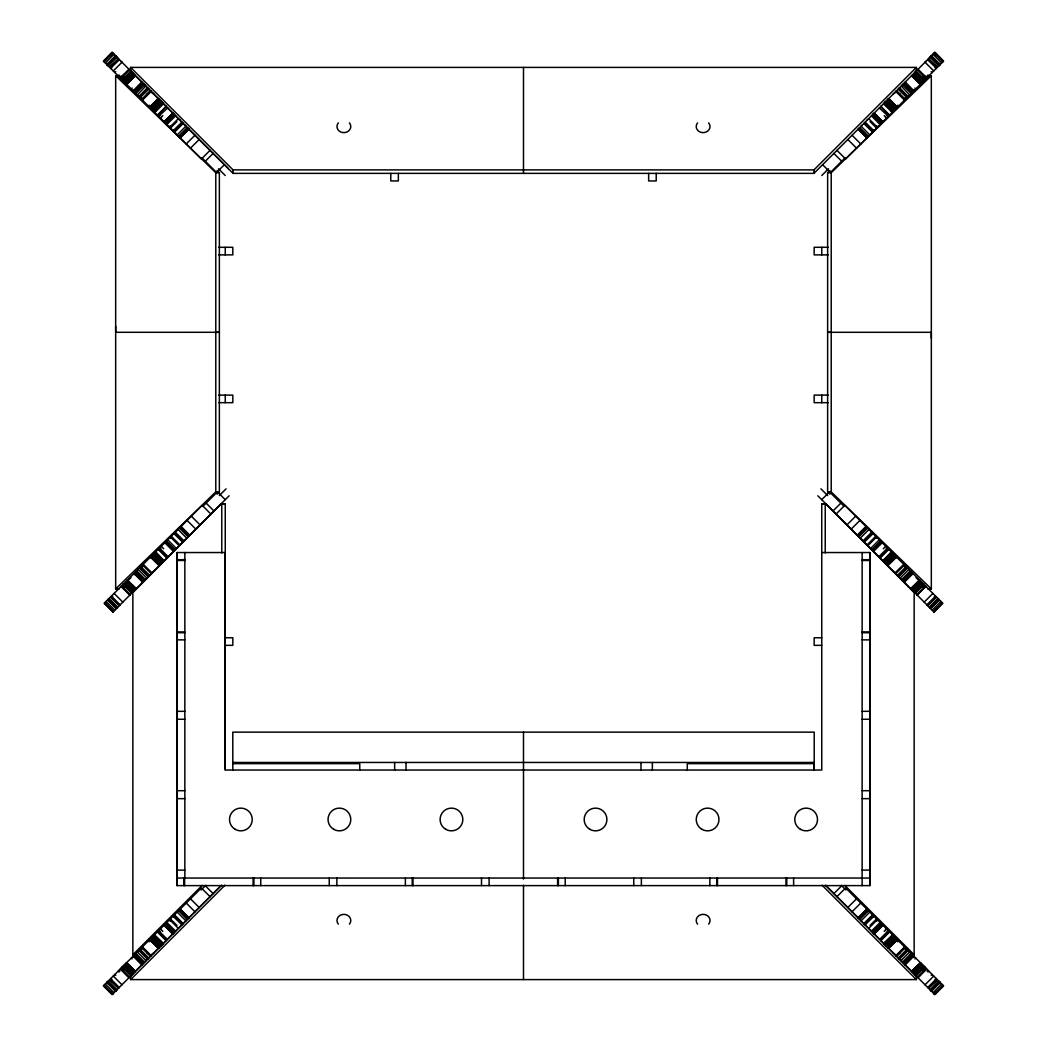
<?xml version="1.0" encoding="UTF-8"?>
<svg xmlns="http://www.w3.org/2000/svg" width="1047" height="1047" viewBox="0 0 1047 1047"><rect width="100%" height="100%" fill="white"/><g stroke="black" fill="none" stroke-linecap="round" stroke-linejoin="round"><path stroke-width="1.5" d="M119.266 75.711L115.68 75.711L115.667 332.305L219.373 332.292L219.373 172.703L217.043 170.452M916.387 70.882L916.387 67.401L130.613 67.401L130.613 70.882L233.036 173.37L813.964 173.37L934.906 52.376L943.583 61.106L845.649 159.026L836.946 150.336M115.667 326.35L115.68 588.898L215.787 491.894L215.787 332.292L215.787 172.703L115.68 75.711M217.043 494.158L219.373 491.907L219.373 332.292L215.787 332.305M221.781 552.96L221.781 504.078M225.249 769.689L225.249 504.078L222.016 504.078M233.036 173.37L233.036 169.889L130.613 67.401M523.5 879.1L523.513 762.452M523.5 67.401L523.5 173.37M641 770.029L641 762.452M652.373 770.029L652.373 762.452M829.957 170.452L827.627 172.703L827.627 332.305L827.627 491.907L829.957 494.158M831.213 332.305L827.627 332.305L931.333 332.305L931.32 588.898L831.213 491.894L831.213 332.292L831.213 172.703L931.32 75.711L931.333 338.26M911.832 954.746L914.149 954.746L914.162 592.654L826.148 504.078L821.751 504.078L821.751 770.029L225.249 770.029L225.249 552.541L177.074 552.541L177.074 885.618L869.926 885.618L869.926 552.541L821.751 552.541M221.532 885.147L130.613 976.118L130.613 979.599L916.387 979.599L916.387 976.118L825.468 885.147M160.165 100.447L151.527 109.215M885.998 563.927L894.622 555.159M886.835 946.553L895.473 937.785M142.104 99.779L150.349 91.416L151.278 91.56M904.896 947.221L896.206 955.924L904.791 947.116M133.139 90.827L141.738 82.006M904.346 582.276L913.01 573.547M905.197 964.915L913.861 956.173M124.999 82.674L133.676 73.957L132.747 73.028M912.474 590.416L921.164 581.7M913.324 973.043L922.001 964.326M915.392 593.335L924.069 584.606M916.243 975.961L924.92 967.232M228.285 168.567L112.094 52.376L103.417 61.106L201.351 159.026L210.054 150.336M103.574 61.263L112.265 52.546M103.614 61.289L112.094 52.376M103.797 61.472L112.5 52.782M104.085 61.76L112.788 53.057M110.877 55.504L113.063 53.332L116.125 56.407L107.435 65.11M105.289 62.964L113.992 54.261M106.65 64.325L107.527 63.448M106.807 64.482L115.51 55.792M107.069 64.744L115.759 56.041M107.213 64.888L115.955 56.237M107.736 65.411L116.439 56.721M107.893 65.581L116.597 56.878M108.194 65.869L116.884 57.166M109.66 67.335L118.363 58.632L117.055 57.336M110.576 68.251L119.41 59.692M110.903 68.579L111.78 67.702M113.259 70.934L121.962 62.231M114.908 72.596L115.785 71.719M118.167 75.855L119.044 74.978M119.018 76.706L119.895 75.829M120.248 77.923L122.695 75.489M120.287 77.962L128.964 69.233M120.549 78.224L129.213 69.482M120.654 78.329L129.344 69.626M120.785 78.46L123.232 76.025M120.994 78.669L123.428 76.222M121.544 79.232L123.991 76.784M122.08 79.768L130.757 71.039L129.579 69.848M122.224 79.899L124.672 77.465L122.29 79.978M122.551 80.226L124.999 77.792M122.656 80.331L125.09 77.884M122.761 80.436L125.195 77.988M123.009 80.698L131.713 71.994M123.795 81.47L132.066 72.348M124.056 81.731L126.229 79.559M124.371 82.046L133.074 73.355M124.436 82.111L126.962 79.755M124.724 82.399L133.427 73.709M124.855 82.53L127.263 80.056M125.705 83.38L134.409 74.677M126.098 83.773L134.788 75.07M126.216 83.891L128.532 81.326M126.53 84.205L135.443 75.711L126.635 84.31M126.739 84.414L129.174 81.98M131.268 88.943L132.144 88.066M132.943 90.618L134.016 89.95M133.61 91.298L142.248 82.53M134.356 92.031L143.046 83.328M134.448 92.136L135.325 91.259M134.644 92.332L135.521 91.455M134.919 92.594L143.622 83.891L144.852 85.121M135.115 92.803L135.992 91.927M135.573 93.248L136.398 92.332M135.861 93.536L144.565 84.833M137.327 95.015L145.716 85.998M138.871 96.56L147.535 87.804L139.068 96.743M139.264 96.939L148.164 88.432M140.036 97.711L148.87 89.139M140.822 98.51L141.711 97.633M141.685 99.36L150.375 90.657M142.209 99.884L150.912 91.181M142.379 100.054L143.243 99.177M142.484 100.159L151.174 91.455M148.386 106.061L149.263 105.184M149.459 107.134L150.519 106.441M158.398 98.68L149.616 107.304L158.162 98.444M149.93 107.605L158.673 98.955L150.218 107.906M150.061 107.736L158.751 99.033M150.48 108.155L159.026 99.308M150.637 108.312L159.55 99.818M150.729 108.417L159.432 99.714M151.226 108.901L152.64 108.561L151.763 109.438M151.619 109.294L152.496 108.417M152.037 109.713L160.872 101.153M152.522 110.197L161.225 101.494L161.762 102.043M152.666 110.341L161.369 101.651M152.849 110.537L161.657 101.925M153.386 111.074L162.089 102.37M153.608 111.283L162.298 102.58M154.092 111.767L162.822 103.103M154.289 111.964L162.979 103.247M154.472 112.147L155.349 111.283M154.524 112.212L155.65 111.571M154.773 112.448L163.502 103.784M157.377 115.052L166.08 106.362L165.465 105.747M157.56 115.249L158.437 114.372M157.704 115.379L166.329 106.611M158.647 116.322L167.677 107.959M160.374 118.062L162.822 115.615M160.636 118.311L161.513 117.434M164.026 121.701L173.017 113.298L164.379 122.054M164.157 121.845L172.86 113.141M164.601 122.277L173.292 113.573M164.732 122.42L173.436 113.717M165.138 122.813L173.815 114.084M165.217 122.892L173.933 114.215M165.557 123.245L174.273 114.555M165.884 123.559L174.587 114.869M165.936 123.611L174.417 114.699M166.879 124.554L175.569 115.851M169.234 126.923L170.111 126.046M169.64 127.328L178.343 118.625M170.425 128.1L176.943 121.583M173.095 130.783L181.864 122.146M173.252 130.927L173.972 129.907M173.959 131.647L182.741 123.009M174.483 132.158L183.186 123.467M177.218 134.906L185.921 126.203L184.861 125.143M178.631 136.306L187.334 127.603M178.919 136.607L187.622 127.904L188.224 128.506M179.56 137.249L180.437 136.372M179.757 137.432L180.634 136.555M180.058 137.733L188.761 129.043M180.176 137.864L188.879 129.161M186.261 143.936L194.951 135.233M190.489 148.177L199.192 139.473M205.304 161.225L213.13 153.412M224.398 164.68L216.572 172.506L201.979 157.901M133.99 573.547L134.657 574.62L133.78 573.743M156.487 552.79L155.375 552.162M159.419 549.858L158.411 549.125M173.946 533.59L174.967 534.323L174.09 533.447M202.817 506.46L217.423 491.868L225.262 499.668M127.655 584.763L128.284 584.134L125.836 581.7M219.333 495.584L226.073 488.831M112.945 611.985L229.136 495.794M813.964 173.37L813.964 169.889L916.387 67.401M858.776 128.506L859.378 127.904L868.081 136.607M862.139 125.143L861.079 126.203L869.782 134.906M864.259 123.009L873.041 131.647M866.837 120.431L868.002 119.279M872.583 114.699L881.064 123.611M881.783 122.892L873.185 114.084M879.323 107.959L888.353 116.322M881.535 105.747L880.92 106.362L889.623 115.052M883.498 103.784L892.227 112.448M884.178 103.103L892.908 111.767M884.702 102.58L893.392 111.283M885.239 102.043L885.775 101.494L894.478 110.197M887.45 99.818L896.363 108.312M887.974 99.308L896.52 108.155M897.07 107.605L888.327 98.955L896.782 107.906M888.838 98.444L897.279 107.396L888.602 98.68M895.722 91.56L900.054 94.256M898.13 89.139L906.964 97.711M898.836 88.432L907.736 96.939M901.284 85.998L909.673 95.015M902.148 85.121L903.299 83.982L912.081 92.594M905.262 82.006L913.861 90.827M914.934 72.348L923.205 81.47M917.421 69.848L916.217 71.065L924.92 79.768M924.998 62.27L925.941 61.341M927.59 59.692L936.424 68.251M929.945 57.336L928.663 58.606L937.34 67.335M934.906 52.376L943.386 61.289M821.764 175.53L828.517 168.776M918.468 81.326L920.784 83.891M922.001 82.674L919.619 80.174L920.195 79.611M845.021 157.901L830.428 172.506L822.576 164.693M873.905 130.783L872.884 130.05L873.748 130.927M888.419 114.503L880.671 106.611M891.35 111.571L892.476 112.212M896.481 106.441L897.541 107.134M912.984 89.95L914.057 90.618M135.168 954.746L132.851 954.746L202.254 885.343M103.614 985.711L112.265 994.454M108.234 981.091L116.884 989.834M151.854 937.471L152.496 938.583M164.026 925.299L172.755 933.963M170.399 918.926L176.943 925.417M133.139 956.173L133.82 957.259L132.943 956.382M150.519 940.559L149.459 939.866M154.55 936.528L153.608 935.717M173.095 916.217L174.116 916.95L173.252 916.073M201.103 889.976L205.736 885.343M122.08 967.232L124.501 969.692L121.989 967.336M126.805 967.389L127.433 966.774L124.999 964.326M128.532 965.674L126.216 963.109M221.022 885.697L112.094 994.624L103.417 985.894L201.351 887.974L210.054 896.664M130.613 979.599L224.987 885.173M821.738 499.668L829.577 491.868L844.183 506.46M833.032 510.962L840.859 503.136M836.108 514.038L844.798 505.335L942.758 603.281L934.029 611.972M846.958 524.887L855.661 516.197M851.198 529.128L859.901 520.424M857.271 535.213L865.974 526.51M857.401 535.331L866.091 526.628M865.516 527.806L866.393 526.929M865.712 528.002L866.589 527.125M858.527 536.47L867.23 527.767M858.828 536.758L867.531 528.054M860.241 538.171L868.931 529.468M862.977 540.906L871.667 532.203M863.5 541.43L872.19 532.727M872.91 533.447L872.033 534.323L873.054 533.59M867.034 544.963L875.737 536.26M867.806 545.749L876.509 537.046M876.038 538.328L876.915 537.451M870.581 548.51L879.284 539.807M871.889 549.819L880.592 541.129M872.216 550.146L880.933 541.469L872.321 550.251M872.714 550.657L881.417 541.953M872.858 550.787L881.561 542.097M873.08 551.01L881.783 542.307M873.303 551.232L881.993 542.529M873.407 551.337L882.137 542.66M883.341 548.746L885.775 546.312M878.813 556.742L887.516 548.039M888.458 548.981L879.833 557.763M888.589 549.125L887.581 549.858M880.082 558.012L888.785 549.309M882.765 560.695L891.39 551.913M891.625 552.162L890.513 552.79M883.184 561.113L891.874 552.397M883.367 561.297L892.057 552.594M883.747 561.676L892.554 553.091M884.061 562.003L892.764 553.3M884.506 562.435L893.3 553.837M884.794 562.723L893.484 554.02M884.937 562.867L893.641 554.164M885.278 563.221L893.981 554.517L885.409 563.338M894.4 554.923L893.523 555.8L894.936 555.473M893.667 555.944L894.544 555.067M886.73 564.66L895.421 555.957M886.822 564.752L895.525 556.049M886.979 564.909L895.669 556.206M895.211 557.488L896.088 556.624M887.529 565.459L896.127 556.651M887.673 565.602L896.376 556.912M887.751 565.681L896.533 557.069M895.8 558.077L896.703 557.226M894.976 572.905L903.783 564.32M895.774 573.704L904.477 565M904.451 566.728L905.328 565.864M897.423 575.353L906.126 566.649M898.195 576.125L906.898 567.435M898.391 576.321L907.095 567.618M898.627 576.557L907.278 567.814M900.119 578.062L908.822 569.359M901.598 579.528L910.301 570.824M910.026 572.316L910.903 571.44M910.157 572.447L911.034 571.57M902.54 580.47L911.243 571.767M903.103 581.033L911.806 572.329M903.888 581.818L912.539 573.075M913.22 573.743L912.133 574.423M910.733 588.663L919.528 580.064L910.798 588.728M917.525 582.943L919.947 580.47M911.361 589.291L920.064 580.588M911.754 589.683L920.457 580.98M918.9 584.318L921.399 581.936L912.735 590.665M913.089 591.018L921.635 582.171L919.279 584.684M913.403 591.333L922.106 582.629M913.665 591.594L922.368 582.891M923.14 583.676L914.437 592.366M920.954 586.372L923.402 583.938M921.059 586.477L923.506 584.03M921.164 586.582L923.598 584.134M921.425 586.83L923.86 584.396M921.491 586.909L923.938 584.462M922.171 587.576L924.606 585.142M922.721 588.139L925.168 585.692M922.931 588.335L924.553 586.713M916.806 594.735L925.509 586.045M916.95 594.879L925.613 586.137M923.428 588.846L925.875 586.412L917.198 595.128M924.2 602.13L932.903 593.427M934.369 596.659L935.246 595.782M926.883 604.813L935.573 596.109M927.799 605.729L936.502 597.026M929.265 607.195L937.968 598.504M929.566 607.496L938.256 598.792M929.723 607.653L938.413 598.949M930.024 607.954L938.727 599.25M930.194 608.124L938.95 599.473M930.39 608.32L939.094 599.63M930.652 608.582L939.355 599.879M932.17 610.1L940.873 601.397M933.374 611.304L942.078 602.601M933.662 611.592L938.007 607.234M933.898 611.828L942.575 603.111M833.87 893.588L841.696 885.775M836.946 896.664L845.649 887.974L943.596 985.921L934.879 994.598L825.978 885.697M847.808 907.527L856.511 898.823M852.049 911.767L860.739 903.064M858.121 917.839L866.824 909.136M858.239 917.957L866.942 909.267M866.366 910.445L867.243 909.568M866.563 910.628L867.439 909.751M859.378 919.096L868.081 910.393M859.666 919.397L868.369 910.694M861.079 920.797L869.782 912.094M863.814 923.533L872.517 914.842M864.338 924.056L873.041 915.353M873.748 916.073L872.884 916.95L873.905 916.217M870.057 925.417L876.601 918.926M868.657 928.375L877.36 919.672M876.889 920.954L877.766 920.077M871.431 931.149L880.121 922.446M872.413 932.131L881.064 923.389M872.727 932.445L881.443 923.755M881.783 924.108L873.067 932.785L881.862 924.187M873.564 933.283L882.268 924.58M873.708 933.427L882.399 924.723M873.931 933.649L882.621 924.946M874.14 933.859L882.843 925.155M874.245 933.963L882.974 925.299M885.487 929.566L886.364 928.689M884.178 931.385L886.626 928.938M879.65 939.381L888.353 930.678M889.296 931.621L880.671 940.389M888.563 932.628L889.387 931.712M880.92 940.638L889.623 931.948M883.616 943.334L892.528 934.853M884.021 943.753L892.711 935.036M884.205 943.923L892.908 935.233M884.597 944.315L893.327 935.652M893.392 935.717L892.45 936.528M884.911 944.63L893.615 935.926M885.343 945.075L894.151 936.463M885.631 945.349L894.334 936.659M885.775 945.506L894.478 936.803M894.832 937.144L886.128 945.847L894.963 937.287M895.237 937.562L894.36 938.439L895.774 938.099M894.504 938.583L895.146 937.471M887.568 947.286L896.271 938.583M887.66 947.391L896.363 938.688M887.869 947.6L896.52 938.845M887.948 947.666L896.782 939.094M888.209 947.941L896.926 939.251L888.249 947.967M888.523 948.242L897.214 939.539M888.602 948.32L897.384 939.696M897.541 939.866L896.481 940.559M897.737 941.816L898.614 940.939M895.826 955.545L904.621 946.946M896.625 956.343L905.315 947.64M905.289 949.367L906.178 948.49M898.261 957.992L906.964 949.289M899.046 958.764L907.736 950.061M899.229 958.96L907.932 950.257M899.465 959.196L908.129 950.44M900.97 960.688L909.673 951.985M902.435 962.167L911.139 953.464M910.458 954.537L911.427 953.752M910.602 954.668L911.466 953.791M911.008 955.073L911.885 954.197M903.378 963.109L912.081 954.406M911.479 955.545L912.356 954.668M903.954 963.672L912.644 954.969M904.739 964.457L913.39 955.702M904.752 964.47L909.097 960.125M914.057 956.382L912.984 957.05M914.856 958.934L915.732 958.057M911.571 971.302L920.365 962.69M920.47 962.795L911.649 971.367M920.784 963.109L918.468 965.674M912.212 971.93L920.902 963.227M912.591 972.323L921.295 963.62M919.737 966.944L922.145 964.47M913.573 973.291L922.276 964.601M920.038 967.245L922.486 964.811L913.926 973.645M920.771 967.441L922.944 965.269M914.502 974.234L923.205 965.53M915.091 974.809L923.886 966.198M923.991 966.302L915.287 975.006M921.91 969.116L924.239 966.564M922.001 969.208L924.449 966.774M922.328 969.535L924.71 967.022M925.011 967.336L922.499 969.692M923.009 970.216L925.456 967.768M923.572 970.778L926.006 968.331M923.768 970.975L926.215 968.54M917.656 977.375L926.346 968.671M917.787 977.518L926.451 968.776M918.036 977.767L926.713 969.038M927.105 971.171L927.982 970.294M927.956 972.022L928.833 971.145M931.215 975.281L932.092 974.404M925.038 984.769L933.741 976.066M935.22 979.298L936.097 978.422M927.721 987.439L936.424 978.749M928.65 988.368L937.34 979.665M930.116 989.834L938.766 981.091M930.403 990.122L939.107 981.419M930.561 990.279L939.264 981.589M930.875 990.593L939.565 981.89M931.045 990.763L939.787 982.112M931.241 990.959L939.931 982.256M931.49 991.208L940.193 982.518M939.473 983.552L940.35 982.675M933.008 992.739L941.711 984.036M933.937 993.668L936.123 991.496M934.212 993.943L942.915 985.24M934.5 994.218L943.203 985.528M934.735 994.454L943.386 985.711M864.285 542.228L872.177 534.467M865.136 924.854L873.028 917.093M126.242 582.132L130.901 577.617M110.537 66.458L118.808 59.077M927.354 605.284L935.625 597.916M928.192 987.923L936.476 980.542M146.946 94.256L150.349 91.416L153.804 94.073M900.054 952.744L896.651 955.584L893.196 952.927M154.642 570.288L151.645 573.285M893.196 94.073L896.651 91.416L904.896 99.779M153.804 952.927L150.349 955.584L146.946 952.744M895.355 573.285L892.358 570.288M821.751 504.078L824.984 504.078M927.734 75.711L931.32 75.711M233.036 169.889L813.964 169.889M215.787 172.703L219.373 172.703M827.627 172.703L831.213 172.703M218.784 247.288L232.827 247.288L232.827 254.879L218.784 254.879M828.216 247.288L814.173 247.288L814.173 254.879L828.216 254.879M218.784 395.099L232.827 395.099L232.827 402.676L218.784 402.676M828.216 395.099L814.173 395.099L814.173 402.676L828.216 402.676M215.787 491.894L219.373 491.907M827.627 491.907L831.213 491.894M225.249 504.078L220.852 504.078L132.851 592.654L132.851 954.746M177.27 559.687L184.848 559.687M862.152 559.687L869.73 559.687M177.27 560.485L184.848 560.485M862.152 560.485L869.73 560.485M115.68 588.898L119.266 588.898M927.734 588.898L931.32 588.898M177.27 631.93L184.848 631.943M862.152 631.943L869.73 631.93M177.27 632.728L184.848 632.728M862.152 632.728L869.73 632.728M225.249 637.767L232.827 637.767L232.827 645.345L225.249 645.345M821.751 637.767L814.173 637.767L814.173 645.345L821.751 645.345M177.27 639.874L184.848 639.874M862.152 639.874L869.73 639.874M184.848 711.332L177.27 711.319L177.27 719.263L184.848 719.263M862.152 711.332L869.73 711.319M862.152 719.263L869.73 719.263M232.814 762.452L814.213 762.452L814.213 770.029L814.213 732.141L232.787 732.141L232.814 770.029M232.814 763.629L359.749 763.629L359.749 770.029M814.213 763.629L687.277 763.629L687.277 770.029M184.848 790.707L177.27 790.707L177.27 798.652L184.848 798.652M862.152 790.707L869.73 790.707M862.152 798.652L869.73 798.652M177.27 870.096L184.848 870.096M862.152 870.096L869.73 870.096M869.73 878.04L176.995 878.053L176.995 885.631M928.192 59.077L936.476 66.458M111.375 597.916L119.646 605.284M109.66 979.665L118.808 987.923M916.099 577.617L920.758 582.132M915.287 71.994L923.991 80.698M865.136 122.146L873.028 129.907M174.823 534.467L182.715 542.228M132.563 592.366L123.86 583.676M173.972 917.093L181.864 924.854M131.713 975.006L123.009 966.302M136.202 588.728L127.368 580.156L136.267 588.663M135.351 971.367L126.53 962.795M167.167 557.763L158.542 548.981M166.329 940.389L157.704 931.621M934.735 52.546L943.426 61.263M934.5 52.782L943.203 61.472M934.212 53.057L942.915 61.76M936.123 55.504L933.937 53.332L930.875 56.407L939.565 65.11M933.008 54.261L941.711 62.964M939.473 63.448L940.35 64.325M931.49 55.792L940.193 64.482M931.241 56.041L939.931 64.744M931.045 56.237L939.787 64.888M930.561 56.721L939.264 65.411M930.403 56.878L939.107 65.581M930.116 57.166L938.806 65.869M935.22 67.702L936.097 68.579M925.038 62.231L933.741 70.934M931.215 71.719L932.092 72.596M927.956 74.978L928.833 75.855M927.105 75.829L927.982 76.706M924.305 75.489L926.752 77.923M918.036 69.233L926.713 77.962M917.787 69.482L926.451 78.224M917.656 69.626L926.346 78.329M923.768 76.025L926.215 78.46M923.572 76.222L926.006 78.669M923.009 76.784L925.456 79.232M924.776 79.899L922.328 77.465L924.71 79.978M922.001 77.792L924.449 80.226M921.91 77.884L924.344 80.331M921.805 77.988L924.239 80.436M920.771 79.559L922.944 81.731M913.926 73.355L922.629 82.046M920.038 79.755L922.564 82.111M922.276 82.399L913.573 73.709L919.567 80.226M919.737 80.056L922.145 82.53M912.591 74.677L921.295 83.38M912.212 75.07L920.902 83.773M920.47 84.205L911.557 75.711L920.365 84.31M917.826 81.98L920.261 84.414M914.856 88.066L915.732 88.943M904.752 82.53L913.39 91.298M903.954 83.328L912.644 92.031M911.675 91.259L912.552 92.136M911.479 91.455L912.356 92.332M911.008 91.927L911.885 92.803M910.602 92.332L911.427 93.248M902.435 84.833L911.139 93.536M908.129 96.56L899.465 87.804L907.932 96.743M905.289 97.633L906.178 98.51M896.625 90.657L905.315 99.36M896.088 91.181L904.791 99.884M903.757 99.177L904.621 100.054M895.826 91.455L904.516 100.159M897.737 105.184L898.614 106.061M888.249 99.033L896.939 107.736M887.568 99.714L896.271 108.417M895.774 108.901L894.36 108.561L895.237 109.438M895.473 109.215L886.835 100.447M894.504 108.417L895.381 109.294M886.128 101.153L894.963 109.713M885.631 101.651L894.334 110.341M885.343 101.925L894.151 110.537M884.911 102.37L893.615 111.074M884.021 103.247L892.711 111.964M891.651 111.283L892.528 112.147M888.563 114.372L889.44 115.249M888.51 114.411L889.296 115.379M884.178 115.615L886.626 118.062M885.487 117.434L886.364 118.311M882.974 121.701L873.983 113.298L882.621 122.054M874.14 113.141L882.843 121.845M873.708 113.573L882.399 122.277M873.564 113.717L882.268 122.42M873.159 114.11L881.862 122.813M872.727 114.555L881.443 123.245M872.413 114.869L881.116 123.559M871.431 115.851L880.121 124.554M876.889 126.046L877.766 126.923M868.657 118.625L877.36 127.328M870.057 121.583L876.575 128.1M863.814 123.467L872.517 132.158M859.666 127.603L868.369 136.306M866.563 136.372L867.439 137.249M866.366 136.555L867.243 137.432M858.239 129.043L866.942 137.733M858.121 129.161L866.824 137.864M852.049 135.233L860.739 143.936M847.808 139.473L856.511 148.177M833.87 153.412L841.696 161.225M820.927 488.831L827.667 495.584M817.864 495.794L934.055 611.985M121.059 61.341L122.002 62.27M178.998 119.279L180.163 120.431M218.483 168.776L225.236 175.53M844.746 885.343L914.149 954.746M841.264 885.343L845.897 889.976M206.141 503.136L213.968 510.962M210.892 514.038L202.202 505.335L104.242 603.281L112.971 611.972M191.339 516.197L200.042 524.887M187.099 520.424L195.802 529.128M181.026 526.51L189.729 535.213M180.909 526.628L189.599 535.331M180.608 526.929L181.484 527.806M180.411 527.125L181.288 528.002M179.77 527.767L188.473 536.47M179.469 528.054L188.172 536.758M178.069 529.468L186.759 538.171M175.333 532.203L184.023 540.906M174.81 532.727L183.5 541.43M171.263 536.26L179.966 544.963M170.491 537.046L179.194 545.749M170.085 537.451L170.962 538.328M167.716 539.807L176.42 548.51M166.408 541.129L175.111 549.819M174.784 550.146L166.067 541.469L174.679 550.251M165.583 541.953L174.286 550.657M165.439 542.097L174.142 550.787M165.217 542.307L173.92 551.01M165.007 542.529L173.697 551.232M164.863 542.66L173.593 551.337M161.225 546.312L163.659 548.746M159.484 548.039L168.187 556.742M158.215 549.309L166.918 558.012M155.61 551.913L164.235 560.695M155.126 552.397L163.816 561.113M154.943 552.594L163.633 561.297M154.446 553.091L163.253 561.676M154.236 553.3L162.939 562.003M153.7 553.837L162.494 562.435M153.516 554.02L162.206 562.723M153.359 554.164L162.063 562.867M161.722 563.221L153.019 554.517L161.591 563.338M152.6 554.923L153.477 555.8L152.064 555.473M152.456 555.067L153.333 555.944M152.378 555.159L161.002 563.927M151.579 555.957L160.27 564.66M151.475 556.049L160.178 564.752M151.331 556.206L160.021 564.909M150.912 556.624L151.789 557.488M150.873 556.651L159.471 565.459M150.624 556.912L159.327 565.602M150.467 557.069L159.249 565.681M150.297 557.226L151.2 558.077M143.217 564.32L152.024 572.905M142.523 565L151.226 573.704M141.672 565.864L142.549 566.728M140.874 566.649L149.577 575.353M140.102 567.435L148.805 576.125M139.905 567.618L148.609 576.321M139.722 567.814L148.373 576.557M138.178 569.359L146.881 578.062M136.699 570.824L145.402 579.528M136.097 571.44L136.974 572.316M135.966 571.57L136.843 572.447M135.757 571.767L144.46 580.47M135.194 572.329L143.897 581.033M134.461 573.075L143.112 581.818M127.053 580.47L129.475 582.943M126.936 580.588L135.639 589.291M126.543 580.98L135.246 589.683M128.1 584.318L125.601 581.936L134.265 590.665M133.911 591.018L125.365 582.171L127.721 584.684M124.894 582.629L133.597 591.333M124.632 582.891L133.335 591.594M123.598 583.938L126.046 586.372M123.494 584.03L125.941 586.477M123.402 584.134L125.836 586.582M123.14 584.396L125.575 586.83M123.062 584.462L125.509 586.909M122.931 584.606L131.608 593.335M122.394 585.142L124.829 587.576M121.832 585.692L124.279 588.139M122.447 586.713L124.07 588.335M121.491 586.045L130.194 594.735M121.387 586.137L130.05 594.879M123.572 588.846L121.125 586.412L129.802 595.128M114.097 593.427L122.8 602.13M111.754 595.782L112.631 596.659M111.427 596.109L120.117 604.813M110.498 597.026L119.201 605.729M109.032 598.504L117.735 607.195M108.744 598.792L117.434 607.496M108.587 598.949L117.277 607.653M108.273 599.25L116.976 607.954M108.05 599.473L116.806 608.124M107.906 599.63L116.61 608.32M107.645 599.879L116.348 608.582M106.127 601.397L114.83 610.1M104.922 602.601L113.626 611.304M108.993 607.234L113.338 611.592M104.425 603.111L113.102 611.828M205.304 885.775L213.13 893.588M190.489 898.823L199.192 907.527M186.261 903.064L194.951 911.767M180.176 909.136L188.879 917.839M180.058 909.267L188.761 917.957M179.757 909.568L180.634 910.445M179.56 909.751L180.437 910.628M178.919 910.393L187.622 919.096M178.631 910.694L187.334 919.397M177.218 912.094L185.921 920.797M174.483 914.842L183.186 923.533M173.959 915.353L182.662 924.056M169.64 919.672L178.343 928.375M169.234 920.077L170.111 920.954M166.879 922.446L175.569 931.149M165.936 923.389L174.587 932.131M165.557 923.755L174.273 932.445M165.217 924.108L173.933 932.785L165.138 924.187M164.732 924.58L173.436 933.283M164.601 924.723L173.292 933.427M164.379 924.946L173.069 933.649M164.157 925.155L172.86 933.859M160.636 928.689L161.513 929.566M160.374 928.938L162.822 931.385M158.647 930.678L167.35 939.381M157.613 931.712L158.437 932.628M157.377 931.948L166.08 940.638M163.384 943.334L154.472 934.853M154.289 935.036L162.979 943.753M154.092 935.233L162.795 943.923M153.673 935.652L162.403 944.315M153.386 935.926L162.089 944.63M152.849 936.463L161.657 945.075M152.666 936.659L161.369 945.349M152.522 936.803L161.225 945.506M152.168 937.144L160.872 945.847L152.037 937.287M151.763 937.562L152.64 938.439L151.226 938.099M151.527 937.785L160.165 946.553M150.729 938.583L159.432 947.286M150.637 938.688L159.34 947.391M150.48 938.845L159.131 947.6M150.218 939.094L159.052 947.666M158.791 947.941L150.074 939.251L158.751 947.967M149.786 939.539L158.477 948.242M149.616 939.696L158.398 948.32M148.386 940.939L149.263 941.816M142.379 946.946L151.174 955.545M142.209 947.116L150.912 955.819L142.104 947.221M141.685 947.64L150.375 956.343M140.822 948.49L141.711 949.367M140.036 949.289L148.739 957.992M139.264 950.061L147.954 958.764M139.068 950.257L147.771 958.96M138.871 950.44L147.535 959.196M137.327 951.985L146.03 960.688M135.861 953.464L144.565 962.167M135.573 953.752L136.542 954.537M135.534 953.791L136.398 954.668M135.115 954.197L135.992 955.073M134.919 954.406L143.622 963.109M134.644 954.668L135.521 955.545M134.356 954.969L143.046 963.672M133.61 955.702L142.261 964.457M137.903 960.125L142.248 964.47M131.268 958.057L132.144 958.934M126.635 962.69L135.429 971.302M126.098 963.227L134.788 971.93M125.705 963.62L134.409 972.323M124.855 964.47L127.263 966.944M124.724 964.601L133.427 973.291M126.962 967.245L124.514 964.811L133.074 973.645M124.056 965.269L126.229 967.441M123.795 965.53L132.498 974.234M123.114 966.198L131.909 974.809M122.761 966.564L125.09 969.116M122.551 966.774L124.999 969.208M122.29 967.022L124.672 969.535M121.544 967.768L123.991 970.216M120.994 968.331L123.428 970.778M120.785 968.54L123.232 970.975M120.654 968.671L129.344 977.375M120.549 968.776L129.213 977.518M120.287 969.038L128.964 977.767M119.018 970.294L119.895 971.171M118.167 971.145L119.044 972.022M114.908 974.404L115.785 975.281M113.259 976.066L121.962 984.769M110.903 978.422L111.78 979.298M110.576 978.749L119.279 987.439M110.524 980.542L118.35 988.368M107.893 981.419L116.597 990.122M107.736 981.589L116.439 990.279M107.435 981.89L116.125 990.593M107.213 982.112L115.955 990.763M107.069 982.256L115.759 990.959M106.807 982.518L115.51 991.208M106.65 982.675L107.527 983.552M105.289 984.036L113.992 992.739M110.877 991.496L113.063 993.668M104.085 985.24L112.788 993.943M103.797 985.528L112.5 994.218M822.013 885.173L916.387 979.599M124.501 969.692L130.757 975.961M128.284 584.134L134.526 590.416M127.433 966.774L133.676 973.043M134.867 574.423L142.654 582.276M134.016 957.05L141.803 964.915M869.73 552.541L869.73 885.618M862.152 552.541L862.126 885.618M825.232 504.078L825.232 552.96M821.751 247.288L821.751 254.879M821.751 395.099L821.751 402.676M793.613 878.04L793.613 885.618M786.755 878.04L786.755 885.618M785.996 878.04L785.996 885.618M717.483 878.04L717.483 885.618M716.724 878.04L716.724 885.618M709.866 878.04L709.879 885.618M656.22 173.37L656.22 180.948L648.643 180.948L648.643 173.37M641.366 878.04L641.366 885.618M633.749 878.053L633.749 885.618M565.236 878.053L565.236 885.618M558.378 878.053L558.378 885.618M557.619 878.053L557.619 885.618M523.5 732.141L523.5 762.033M523.5 885.239L523.5 979.599M489.106 878.053L489.106 885.631M481.502 878.053L481.502 885.631M412.989 878.053L412.989 885.631M412.23 878.053L412.23 885.618M406.027 762.452L406.027 770.029M405.372 878.053L405.372 885.631M398.357 173.37L398.357 180.948L390.78 180.948L390.78 173.37M394.654 762.452L394.654 770.029M336.859 878.053L336.859 885.631M329.255 878.053L329.255 885.631M260.742 878.053L260.742 885.631M253.884 878.053L253.884 885.618M253.125 878.053L253.125 885.631M225.249 247.288L225.249 254.879M225.249 395.099L225.249 402.676M184.848 552.541L184.848 878.04M184.612 878.053L184.612 885.631M183.853 878.053L183.853 885.618M177.27 552.541L177.27 878.04M708.649 122.879A6.91 6.099 0 0 1 707.772 131.045A6.91 6.099 0 0 1 698.467 131.045A6.91 6.099 0 0 1 697.59 122.879M349.41 122.879A6.91 6.099 0 0 1 348.533 131.045A6.91 6.099 0 0 1 339.228 131.045A6.91 6.099 0 0 1 338.351 122.879M697.59 924.121A6.91 6.099 0 0 1 698.467 915.955A6.91 6.099 0 0 1 707.772 915.955A6.91 6.099 0 0 1 708.649 924.121M338.351 924.121A6.91 6.099 0 0 1 339.228 915.955A6.91 6.099 0 0 1 348.533 915.955A6.91 6.099 0 0 1 349.41 924.121M131.817 72.099L123.114 80.802L131.909 72.191M159.668 115.602L158.804 116.479L159.746 115.667M160.584 548.693L159.641 547.882L160.584 548.693M887.333 115.602L888.144 116.531L887.333 115.602M159.746 931.333L158.804 930.521L159.746 931.333M887.306 547.843L886.416 548.693L887.359 547.882M922.944 583.48L914.253 592.183L923.035 583.572M888.131 930.456L887.333 931.398L888.196 930.521M923.886 80.802L915.183 72.099L923.794 80.881M132.747 592.183L124.056 583.48L132.668 592.275M701.922 829.329A11.373 11.373 0 0 0 718.975 819.487A11.373 11.373 0 0 0 701.922 809.645A11.373 11.373 0 0 0 701.922 829.329M589.854 829.329A11.373 11.373 0 0 0 606.907 819.487A11.373 11.373 0 0 0 589.854 809.645A11.373 11.373 0 0 0 589.854 829.329M235.169 829.329A11.373 11.373 0 0 0 252.235 819.487A11.373 11.373 0 0 0 235.169 809.645A11.373 11.373 0 0 0 235.169 829.329M445.773 829.329A11.373 11.373 0 0 0 462.826 819.487A11.373 11.373 0 0 0 445.773 809.645A11.373 11.373 0 0 0 445.773 829.329M333.718 829.329A11.373 11.373 0 0 0 350.771 819.487A11.373 11.373 0 0 0 333.718 809.645A11.373 11.373 0 0 0 333.718 829.329M800.458 829.329A11.373 11.373 0 0 0 817.511 819.487A11.373 11.373 0 0 0 800.458 809.645A11.373 11.373 0 0 0 800.458 829.329"/></g></svg>
